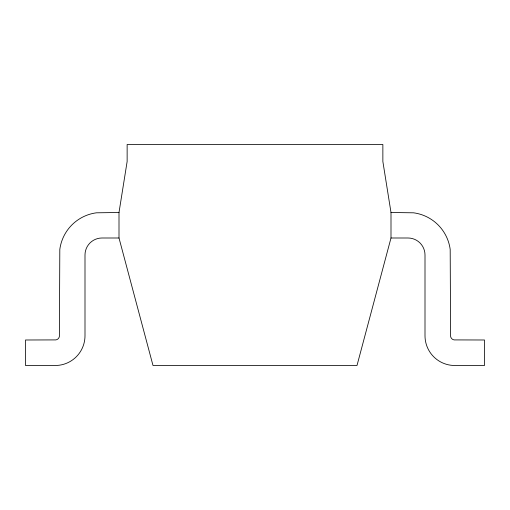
<?xml version="1.0" encoding="UTF-8"?>
<svg xmlns="http://www.w3.org/2000/svg" width="510" height="510" viewBox="0 0 510 510"><rect width="100%" height="100%" fill="white"/><g stroke="black" fill="none" stroke-linecap="round" stroke-linejoin="round"><path stroke-width="0.76" d="M119.002 212.498L127.137 161.498L127.137 144.502L382.863 144.502L382.863 161.498L390.998 212.498L390.998 237.998L357 365.498L153 365.498L119.002 237.998L119.002 212.498L96.447 212.81A42.553 42.553 0 0 0 59.81 249.447L59.409 336.3A4.195 4.195 0 0 1 55.8 339.909L25.5 339.998L25.5 365.498L55.252 365.498A29.752 29.752 0 0 0 84.998 335.752L84.998 255A17.002 17.002 0 0 1 102 237.998L119.002 237.998M390.998 212.498L413.553 212.81A42.553 42.553 0 0 1 450.19 249.447L450.591 336.3A4.195 4.195 0 0 0 454.2 339.909L484.5 339.998L484.5 365.498L454.748 365.498A29.752 29.752 0 0 1 425.002 335.752L425.002 255A17.002 17.002 0 0 0 408 237.998L390.998 237.998"/></g></svg>
